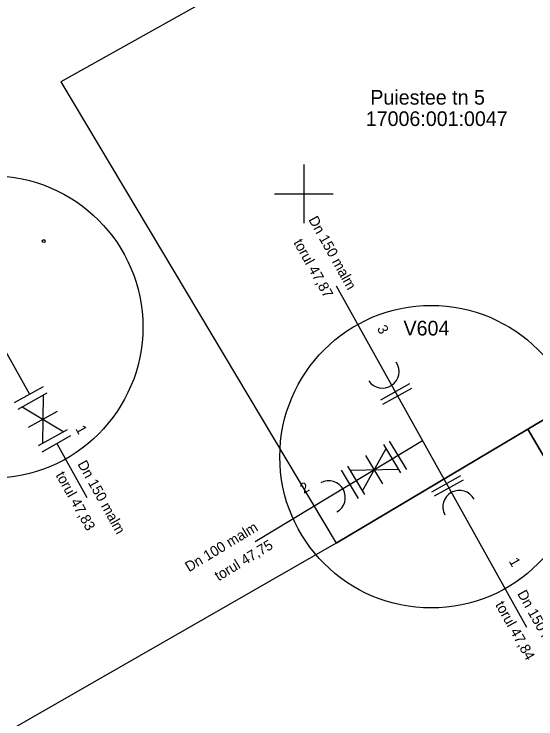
# Model space of a CAD drawing. Extents: x 641054 to 642261, y 6455097 to 6456161.
# Drawn here: x 641430.25 to 641465.81, y 6455764.2 to 6455812.27 of the extents above; entities that cross this region are included whole.
import ezdxf

# ---------------------------------------------------------------- set-up
doc = ezdxf.new("R2010")
doc.units = 0
for name, color, linetype in [('ABIJOONIS', 7, 'Continuous'), ('KORGUS', 7, 'Continuous'), ('PIIR', 7, 'Continuous'), ('VORK', 7, 'Continuous')]:
    doc.layers.add(name, color=color, linetype=linetype)

msp = doc.modelspace()

# ---------------------------------------------------------------- linework, layer by layer
at = {"layer": 'ABIJOONIS'}
for p, q in [((641452.208, 6455793.723), (641465.179, 6455770.465)), ((641427.366, 6455793.382), (641431.296, 6455786.336)), ((641432.238, 6455786.288), (641432.189, 6455782.982)), ((641446.683, 6455776.308), (641458.085, 6455783.185)), ((641433.163, 6455782.988), (641435.217, 6455779.304)), ((641453.146, 6455781.171), (641456.452, 6455781.234))]:
    msp.add_line(p, q, dxfattribs=at)
for points in [[(641455.239, 6455785.97), (641457.212, 6455787.07)], [(641430.286, 6455785.772), (641432.259, 6455786.873)], [(641430.529, 6455785.335), (641432.502, 6455786.436)], [(641455.38, 6455785.664), (641457.353, 6455786.764)], [(641430.794, 6455785.483), (641433.632, 6455783.787)], [(641431.227, 6455784.085), (641433.2, 6455785.185)], [(641431.924, 6455782.835), (641433.897, 6455783.935)], [(641432.152, 6455782.425), (641434.126, 6455783.525)], [(641457.01, 6455781.217), (641455.843, 6455783.152)], [(641454, 6455779.756), (641455.598, 6455782.65)], [(641456.608, 6455780.975), (641455.441, 6455782.91)], [(641455.382, 6455780.235), (641454.215, 6455782.17)], [(641453.728, 6455779.238), (641452.561, 6455781.173)], [(641454.156, 6455779.496), (641452.989, 6455781.431)], [(641458.712, 6455779.688), (641460.686, 6455780.789)], [(641458.895, 6455779.413), (641460.869, 6455780.513)]]:
    msp.add_lwpolyline(points, dxfattribs=at)
for centre in [(641428.712, 6455790.922), (641458.674, 6455782.083)]:
    msp.add_circle(centre, 10.315, dxfattribs=at)
for centre, start, end in [((641455.353, 6455787.886), 214.0224, 34.0224), ((641451.697, 6455779.306), 298.6807, 118.6807), ((641460.599, 6455778.656), 27.8884, 207.8884)]:
    msp.add_arc(centre, 1.13, start, end, dxfattribs=at)
at = {"layer": 'KORGUS'}
msp.add_circle((641432.271, 6455796.786), 0.1, dxfattribs=at)
at = {"layer": 'PIIR'}
for points in [[(641465.26, 6455783.97), (641483.23, 6455794.7), (641461.72, 6455831.69), (641443.59, 6455821.08), (641447.17, 6455815.36), (641433.43, 6455807.64), (641452.21, 6455776.18)], [(641486.12, 6455748.38), (641489.51, 6455742.6), (641506.69, 6455755.52), (641483.23, 6455794.7), (641465.26, 6455783.97)], [(641440.68, 6455750.16), (641486.12, 6455748.38), (641465.26, 6455783.97), (641452.21, 6455776.18), (641421, 6455758.3)]]:
    msp.add_lwpolyline(points, close=True, dxfattribs=at)
at = {"layer": 'VORK'}
for p, q in [((641450, 6455802), (641450, 6455798)), ((641448, 6455800), (641452, 6455800))]:
    msp.add_line(p, q, dxfattribs=at)

# ---------------------------------------------------------------- texts
at = {"layer": 'ABIJOONIS'}
for s, height, rotation, p in [('Dn 150 malm', 0.69996, 299.1478, (641450.29, 6455798.25)), ('torul 47,87', 0.69996, 299.1478, (641449.27, 6455796.69)), ('3', 0.7, 299.1478, (641454.96, 6455790.82)), ('1', 0.7, 299.1478, (641434.41, 6455783.99)), ('Dn 150 malm', 0.69996, 299.1478, (641434.55, 6455781.59)), ('torul 47,83', 0.69996, 299.1478, (641433.06, 6455780.83)), ('2', 0.7, 31.0945, (641450, 6455779.54)), ('Dn 100 malm', 0.69996, 31.0945, (641442.17, 6455774.2)), ('torul 47,75', 0.69996, 31.0945, (641444.18, 6455773.58)), ('1', 0.7, 299.1478, (641463.95, 6455774.96)), ('Dn 150 malm', 0.69996, 299.1478, (641464.52, 6455772.75)), ('torul 47,84', 0.69996, 299.1478, (641463.02, 6455771.99))]:
    msp.add_text(s, height=height, rotation=rotation, dxfattribs=at).set_placement(p)
msp.add_text('V604', height=1, dxfattribs=at).set_placement((641456.79, 6455790.35))
at = {"layer": 'PIIR'}
for s, p in [('Puiestee tn 5', (641454.53, 6455806.09)), ('17006:001:0047', (641454.218, 6455804.634))]:
    msp.add_text(s, height=0.99996, dxfattribs=at).set_placement(p)

doc.saveas('drawing.dxf')
